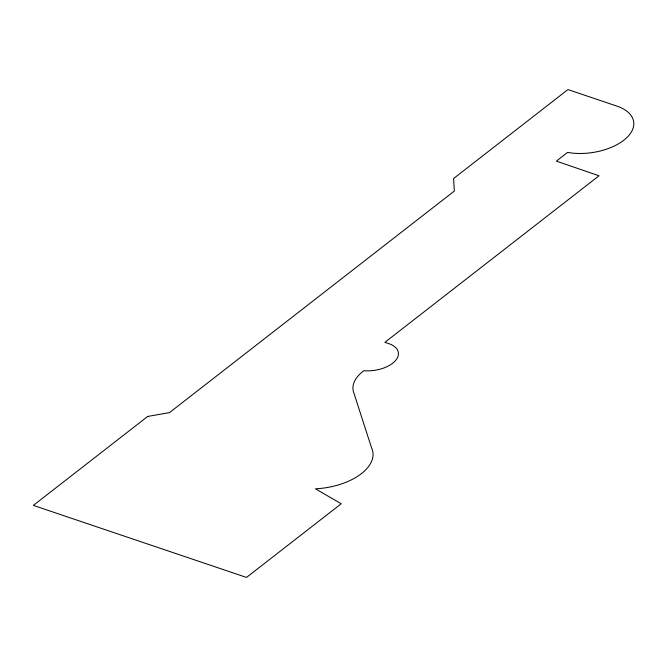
<?xml version="1.0" encoding="UTF-8"?>
<svg xmlns="http://www.w3.org/2000/svg" width="667" height="667" viewBox="0 0 667 667"><rect width="100%" height="100%" fill="white"/><g stroke="black" fill="none" stroke-linecap="round" stroke-linejoin="round"><path stroke-width="1" d="M147.707 416.441L33.35 505.394L246.498 577.43L341.212 503.76L315.433 488.819A53.01 28.481 -8.1 0 0 371.536 447.782L353.944 393.213A46.49 24.979 -8.1 0 1 363.857 370.71A26.372 14.165 -8.1 0 0 394.906 361.239A26.372 14.165 -8.1 0 0 389.645 343.93L384.901 342.321L599.008 175.78L556.361 161.122L567.55 152.418A45.806 24.612 -8.1 0 0 626.48 137.944A45.806 24.612 -8.1 0 0 616.858 106.095L567.951 89.57L453.585 178.523L454.335 191.045L169.476 412.623L147.707 416.441"/></g></svg>
